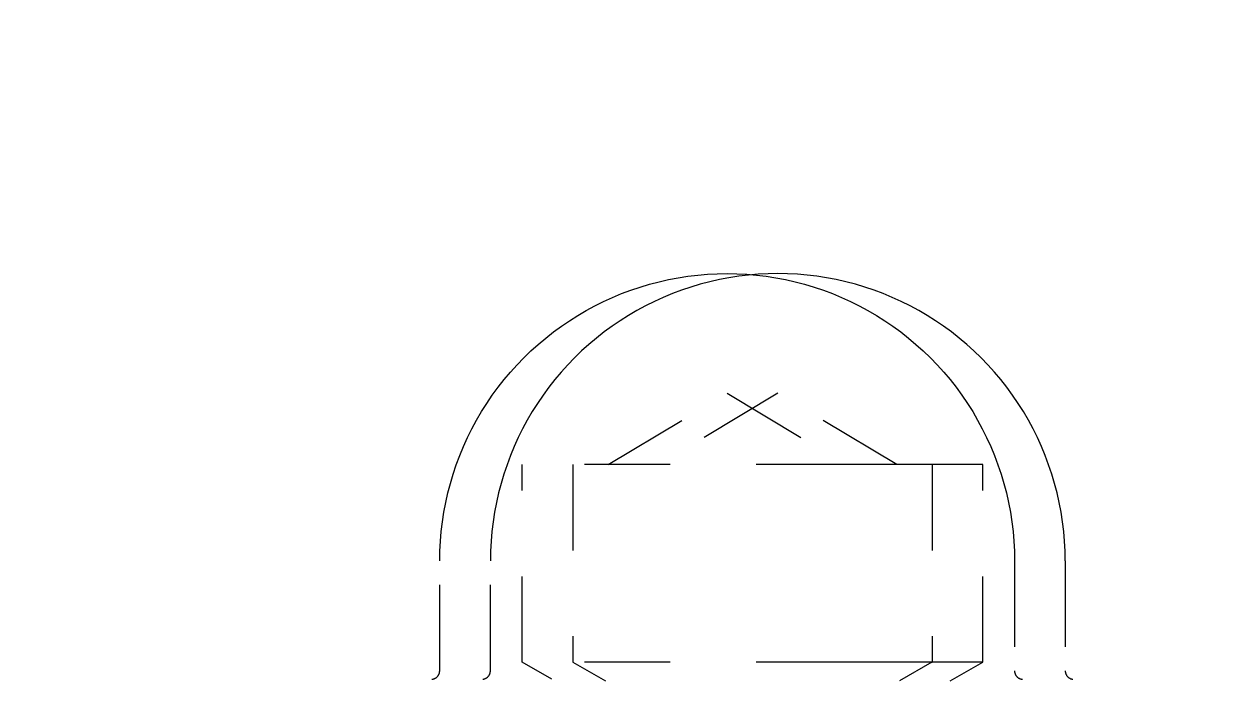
# Model space of a CAD drawing. Header units: inches. Extents: x -8 to 201, y -1 to 136.
# Drawn here: x 179.395 to 180.78, y 108.749 to 109.512 of the extents above; entities that cross this region are included whole.
import ezdxf

# ---------------------------------------------------------------- set-up
doc = ezdxf.new("R2010")
doc.units = ezdxf.units.IN
doc.linetypes.add('HIDDEN', pattern=[1.905, 1.27, -0.635])
doc.layers.add('ZANO_R_przerywana', color=250, linetype='HIDDEN', lineweight=0)
doc.layers.add('ZANO_W', color=1, linetype='Continuous', lineweight=0)
doc.styles.get("Standard").update_dxf_attribs({"font": 'arial.ttf'})
doc.dimstyles.new('amerykanie', dxfattribs={"dimtxt": 50, "dimasz": 50, "dimexe": 0.5, "dimexo": 0.5, "dimgap": 1, "dimtad": 1, "dimdec": 0, "dimzin": 0, "dimlunit": 5, "dimtxsty": 'Standard', "dimcen": 0.09, "dimclrd": 1, "dimclre": 1, "dimclrt": 1, "dimazin": 0, "dimtfac": 1, "dimtdec": 0, "dimtmove": 0, "dimatfit": 3, "dimfxl": 1, "dimtzin": 0, "dimarcsym": 1})

# ---------------------------------------------------------------- blocks, each defined once
blk = doc.blocks.new('*D476')
at = {"layer": 'ZANO_W', "color": 1, "lineweight": -2}
for p, q in [((180.8687, 125.6746), (185.5206, 125.6746)), ((185.0206, 124.6746), (185.0206, 108.9573)), ((182.2336, 107.9573), (185.5206, 107.9573))]:
    blk.add_line(p, q, dxfattribs=at)
at = {"layer": 'ZANO_W', "color": 1}
for points in [[(185.1872, 124.6746), (184.8539, 124.6746), (185.0206, 125.6746)], [(184.8539, 108.9573), (185.1872, 108.9573), (185.0206, 107.9573)]]:
    blk.add_solid(points, dxfattribs=at)
at = {"layer": 'ZANO_W', "color": 1, "insert": (183.6803, 116.816), "char_height": 1.625, "attachment_point": 5, "rotation": 90}
blk.add_mtext('17 11/16', dxfattribs=at)
blk = doc.blocks.new('*D477')
at = {"layer": 'ZANO_W', "color": 1, "lineweight": -2}
blk.add_arc((154.9429, 107.9573), 5.9376, 93.97094, 170.33898, dxfattribs=at)
at = {"layer": 'ZANO_W', "color": 1}
for points in [[(154.5292, 113.7141), (154.5342, 114.0474), (155.5316, 113.8657)], [(148.9234, 108.9678), (149.2555, 108.9397), (149.0053, 107.9573)]]:
    blk.add_solid(points, dxfattribs=at)
at = {"layer": 'ZANO_W', "color": 1, "insert": (150.0585, 113.3526), "char_height": 1.625, "attachment_point": 5, "rotation": 42.155}
blk.add_mtext("95%%d41'", dxfattribs=at)

msp = doc.modelspace()

# ---------------------------------------------------------------- linework, layer by layer
at = {"layer": 'ZANO_R_przerywana', "ltscale": 0.05}
for p, q in [((180.15666, 109.21629), (180.16795, 109.21803)), ((180.16795, 109.21803), (180.17929, 109.2194)), ((180.17929, 109.2194), (180.19068, 109.22037)), ((180.19068, 109.22037), (180.20209, 109.22096)), ((180.20209, 109.22096), (180.21352, 109.22115)), ((180.21352, 109.22115), (180.22494, 109.22096)), ((180.22701, 109.21803), (180.21571, 109.21629)), ((180.22494, 109.22096), (180.23636, 109.22037)), ((180.23835, 109.2194), (180.22701, 109.21803)), ((180.23636, 109.22037), (180.24774, 109.2194)), ((180.24974, 109.22037), (180.23835, 109.2194)), ((180.24774, 109.2194), (180.25909, 109.21803)), ((180.26115, 109.22096), (180.24974, 109.22037)), ((180.25909, 109.21803), (180.27038, 109.21629)), ((180.27258, 109.22115), (180.26115, 109.22096)), ((180.284, 109.22096), (180.27258, 109.22115)), ((180.29541, 109.22037), (180.284, 109.22096)), ((180.3068, 109.2194), (180.29541, 109.22037)), ((180.31815, 109.21803), (180.3068, 109.2194)), ((180.32944, 109.21629), (180.31815, 109.21803)), ((180.10145, 109.20183), (180.11228, 109.20547)), ((180.11228, 109.20547), (180.12323, 109.20874)), ((180.12323, 109.20874), (180.13428, 109.21164)), ((180.13428, 109.21164), (180.14543, 109.21415)), ((180.14543, 109.21415), (180.15666, 109.21629)), ((180.17134, 109.20547), (180.16051, 109.20183)), ((180.18229, 109.20874), (180.17134, 109.20547)), ((180.19334, 109.21164), (180.18229, 109.20874)), ((180.20449, 109.21415), (180.19334, 109.21164)), ((180.21571, 109.21629), (180.20449, 109.21415)), ((180.27038, 109.21629), (180.28161, 109.21415)), ((180.28161, 109.21415), (180.29275, 109.21164)), ((180.29275, 109.21164), (180.30381, 109.20874)), ((180.30381, 109.20874), (180.31476, 109.20547)), ((180.31476, 109.20547), (180.32559, 109.20183)), ((180.34067, 109.21415), (180.32944, 109.21629)), ((180.35181, 109.21164), (180.34067, 109.21415)), ((180.36287, 109.20874), (180.35181, 109.21164)), ((180.37382, 109.20547), (180.36287, 109.20874)), ((180.38465, 109.20183), (180.37382, 109.20547)), ((180.06979, 109.18871), (180.08019, 109.19345)), ((180.08019, 109.19345), (180.09075, 109.19782)), ((180.09075, 109.19782), (180.10145, 109.20183)), ((180.13925, 109.19345), (180.12885, 109.18871)), ((180.1498, 109.19782), (180.13925, 109.19345)), ((180.16051, 109.20183), (180.1498, 109.19782)), ((180.32559, 109.20183), (180.33629, 109.19782)), ((180.33629, 109.19782), (180.34685, 109.19345)), ((180.34685, 109.19345), (180.35725, 109.18871)), ((180.39535, 109.19782), (180.38465, 109.20183)), ((180.40591, 109.19345), (180.39535, 109.19782)), ((180.41631, 109.18871), (180.40591, 109.19345)), ((180.03963, 109.17243), (180.0495, 109.1782)), ((180.0495, 109.1782), (180.05955, 109.18363)), ((180.05955, 109.18363), (180.06979, 109.18871)), ((180.10856, 109.1782), (180.09869, 109.17243)), ((180.11861, 109.18363), (180.10856, 109.1782)), ((180.12885, 109.18871), (180.11861, 109.18363)), ((180.35725, 109.18871), (180.36748, 109.18363)), ((180.36748, 109.18363), (180.37754, 109.1782)), ((180.37754, 109.1782), (180.3874, 109.17243)), ((180.42654, 109.18363), (180.41631, 109.18871)), ((180.4366, 109.1782), (180.42654, 109.18363)), ((180.44646, 109.17243), (180.4366, 109.1782)), ((180.02053, 109.1599), (180.02997, 109.16633)), ((180.02997, 109.16633), (180.03963, 109.17243)), ((180.08903, 109.16633), (180.07958, 109.1599)), ((180.09869, 109.17243), (180.08903, 109.16633)), ((180.3874, 109.17243), (180.39706, 109.16633)), ((180.39706, 109.16633), (180.40651, 109.1599)), ((180.45612, 109.16633), (180.44646, 109.17243)), ((180.46557, 109.1599), (180.45612, 109.16633)), ((180.00232, 109.14609), (180.0113, 109.15315)), ((180.0113, 109.15315), (180.02053, 109.1599)), ((180.07036, 109.15315), (180.06138, 109.14609)), ((180.07958, 109.1599), (180.07036, 109.15315)), ((180.40651, 109.1599), (180.41573, 109.15315)), ((180.41573, 109.15315), (180.42472, 109.14609)), ((180.47479, 109.15315), (180.46557, 109.1599)), ((180.48378, 109.14609), (180.47479, 109.15315)), ((179.98509, 109.13107), (179.99358, 109.13873)), ((179.99358, 109.13873), (180.00232, 109.14609)), ((180.05264, 109.13873), (180.04415, 109.13107)), ((180.06138, 109.14609), (180.05264, 109.13873)), ((180.42472, 109.14609), (180.43346, 109.13873)), ((180.43346, 109.13873), (180.44194, 109.13107)), ((180.49252, 109.13873), (180.48378, 109.14609)), ((180.501, 109.13107), (180.49252, 109.13873)), ((179.96894, 109.11491), (179.97688, 109.12313)), ((179.97688, 109.12313), (179.98509, 109.13107)), ((180.03594, 109.12313), (180.02799, 109.11491)), ((180.04415, 109.13107), (180.03594, 109.12313)), ((180.44194, 109.13107), (180.45016, 109.12313)), ((180.45016, 109.12313), (180.4581, 109.11491)), ((180.50922, 109.12313), (180.501, 109.13107)), ((180.51716, 109.11491), (180.50922, 109.12313)), ((179.95392, 109.09769), (179.96128, 109.10643)), ((179.96128, 109.10643), (179.96894, 109.11491)), ((180.02034, 109.10643), (180.01298, 109.09769)), ((180.02799, 109.11491), (180.02034, 109.10643)), ((180.4581, 109.11491), (180.46576, 109.10643)), ((180.46576, 109.10643), (180.47312, 109.09769)), ((180.52481, 109.10643), (180.51716, 109.11491)), ((180.53218, 109.09769), (180.52481, 109.10643)), ((179.94686, 109.08871), (179.95392, 109.09769)), ((180.01298, 109.09769), (180.00592, 109.08871)), ((180.47312, 109.09769), (180.48018, 109.08871)), ((180.53924, 109.08871), (180.53218, 109.09769)), ((179.93368, 109.07004), (179.94011, 109.07948)), ((179.94011, 109.07948), (179.94686, 109.08871)), ((179.99917, 109.07948), (179.99274, 109.07004)), ((180.00592, 109.08871), (179.99917, 109.07948)), ((180.07503, 108.99874), (180.21352, 109.08195)), ((180.27258, 109.08195), (180.13403, 108.9987)), ((180.21352, 109.08195), (180.35201, 108.99874)), ((180.41112, 108.9987), (180.27258, 109.08195)), ((180.48018, 109.08871), (180.48693, 109.07948)), ((180.48693, 109.07948), (180.49336, 109.07004)), ((180.54598, 109.07948), (180.53924, 109.08871)), ((180.55241, 109.07004), (180.54598, 109.07948)), ((179.92758, 109.06038), (179.93368, 109.07004)), ((179.99274, 109.07004), (179.98664, 109.06038)), ((180.49336, 109.07004), (180.49946, 109.06038)), ((180.55852, 109.06038), (180.55241, 109.07004)), ((179.92181, 109.05051), (179.92758, 109.06038)), ((179.98664, 109.06038), (179.98087, 109.05051)), ((180.49946, 109.06038), (180.50523, 109.05051)), ((180.56429, 109.05051), (180.55852, 109.06038)), ((179.9113, 109.03022), (179.91638, 109.04046)), ((179.91638, 109.04046), (179.92181, 109.05051)), ((179.97544, 109.04046), (179.97035, 109.03022)), ((179.98087, 109.05051), (179.97544, 109.04046)), ((180.50523, 109.05051), (180.51066, 109.04046)), ((180.51066, 109.04046), (180.51574, 109.03022)), ((180.56972, 109.04046), (180.56429, 109.05051)), ((180.5748, 109.03022), (180.56972, 109.04046)), ((179.90656, 109.01982), (179.9113, 109.03022)), ((179.97035, 109.03022), (179.96562, 109.01982)), ((180.51574, 109.03022), (180.52047, 109.01982)), ((180.57953, 109.01982), (180.5748, 109.03022)), ((179.89818, 108.99856), (179.90219, 109.00926)), ((179.90219, 109.00926), (179.90656, 109.01982)), ((179.96125, 109.00926), (179.95724, 108.99856)), ((179.96562, 109.01982), (179.96125, 109.00926)), ((180.52047, 109.01982), (180.52485, 109.00926)), ((180.52485, 109.00926), (180.52886, 108.99856)), ((180.5839, 109.00926), (180.57953, 109.01982)), ((180.58791, 108.99856), (180.5839, 109.00926)), ((179.89454, 108.98773), (179.89818, 108.99856)), ((179.95724, 108.99856), (179.9536, 108.98773)), ((179.97493, 108.76854), (179.97493, 108.9987)), ((180.34736, 108.9987), (179.97496, 108.9987)), ((180.03398, 108.9987), (180.03398, 108.76854)), ((180.42313, 108.9987), (180.34736, 108.9987)), ((180.44518, 108.9987), (180.42313, 108.9987)), ((180.45061, 108.9987), (180.44518, 108.9987)), ((180.45184, 108.9987), (180.45061, 108.9987)), ((180.45208, 108.9987), (180.45184, 108.9987)), ((180.51117, 108.9987), (180.45208, 108.9987)), ((180.45208, 108.9987), (180.45211, 108.9987)), ((180.45211, 108.9987), (180.45208, 108.9987)), ((180.45211, 108.9987), (180.45211, 108.76854)), ((180.45211, 108.9987), (180.45211, 108.9987)), ((180.45211, 108.9987), (180.45211, 108.9987)), ((180.51117, 108.76854), (180.51117, 108.9987)), ((180.52886, 108.99856), (180.5325, 108.98773)), ((180.59156, 108.98773), (180.58791, 108.99856)), ((179.89127, 108.97678), (179.89454, 108.98773)), ((179.9536, 108.98773), (179.95033, 108.97678)), ((180.5325, 108.98773), (180.53577, 108.97678)), ((180.59483, 108.97678), (180.59156, 108.98773)), ((179.88837, 108.96573), (179.89127, 108.97678)), ((179.95033, 108.97678), (179.94743, 108.96573)), ((180.53577, 108.97678), (180.53866, 108.96573)), ((180.59772, 108.96573), (180.59483, 108.97678)), ((179.88372, 108.94335), (179.88586, 108.95458)), ((179.88586, 108.95458), (179.88837, 108.96573)), ((179.94492, 108.95458), (179.94278, 108.94335)), ((179.94743, 108.96573), (179.94492, 108.95458)), ((180.53866, 108.96573), (180.54118, 108.95458)), ((180.54118, 108.95458), (180.54331, 108.94335)), ((180.60024, 108.95458), (180.59772, 108.96573)), ((180.60237, 108.94335), (180.60024, 108.95458)), ((179.88198, 108.93206), (179.88372, 108.94335)), ((179.94278, 108.94335), (179.94103, 108.93206)), ((180.54331, 108.94335), (180.54506, 108.93206)), ((180.60412, 108.93206), (180.60237, 108.94335)), ((179.88061, 108.92071), (179.88198, 108.93206)), ((179.94103, 108.93206), (179.93967, 108.92071)), ((180.54506, 108.93206), (180.54642, 108.92071)), ((180.60548, 108.92071), (180.60412, 108.93206)), ((179.87964, 108.90933), (179.88061, 108.92071)), ((179.93967, 108.92071), (179.9387, 108.90933)), ((180.54642, 108.92071), (180.5474, 108.90933)), ((180.60646, 108.90933), (180.60548, 108.92071)), ((179.87905, 108.89792), (179.87964, 108.90933)), ((179.9387, 108.90933), (179.93811, 108.89792)), ((180.5474, 108.90933), (180.54798, 108.89792)), ((180.60704, 108.89792), (180.60646, 108.90933)), ((179.87886, 108.88649), (179.87905, 108.89792)), ((179.87886, 108.75853), (179.87886, 108.88649)), ((179.93811, 108.89792), (179.93792, 108.88649)), ((179.93792, 108.75853), (179.93792, 108.88649)), ((180.54798, 108.89792), (180.54818, 108.88649)), ((180.54818, 108.88649), (180.54818, 108.75853)), ((180.60724, 108.88649), (180.60704, 108.89792)), ((180.60724, 108.88649), (180.60724, 108.75853)), ((180.00933, 108.74868), (179.97495, 108.76853)), ((180.34736, 108.76854), (179.97496, 108.76854)), ((180.03403, 108.76852), (180.07178, 108.74672)), ((180.42313, 108.76854), (180.34736, 108.76854)), ((180.45209, 108.76853), (180.41432, 108.74672)), ((180.44518, 108.76854), (180.42313, 108.76854)), ((180.45061, 108.76854), (180.44518, 108.76854)), ((180.45184, 108.76854), (180.45061, 108.76854)), ((180.45208, 108.76854), (180.45184, 108.76854)), ((180.51117, 108.76854), (180.45208, 108.76854)), ((180.45208, 108.76854), (180.45211, 108.76854)), ((180.45211, 108.76854), (180.45208, 108.76854)), ((180.45211, 108.76854), (180.45211, 108.76854)), ((180.45211, 108.76854), (180.45211, 108.76854)), ((180.47337, 108.74672), (180.51113, 108.76852)), ((179.86953, 108.74872), (179.86987, 108.74874)), ((179.86987, 108.74874), (179.87021, 108.74878)), ((179.87021, 108.74878), (179.87054, 108.74882)), ((179.87054, 108.74882), (179.87088, 108.74888)), ((179.87088, 108.74888), (179.87121, 108.74895)), ((179.87121, 108.74895), (179.87154, 108.74903)), ((179.87154, 108.74903), (179.87187, 108.74912)), ((179.87187, 108.74912), (179.87219, 108.74923)), ((179.87219, 108.74923), (179.87251, 108.74934)), ((179.87251, 108.74934), (179.87283, 108.74947)), ((179.87283, 108.74947), (179.87314, 108.7496)), ((179.87314, 108.7496), (179.87344, 108.74975)), ((179.87344, 108.74975), (179.87374, 108.74991)), ((179.87374, 108.74991), (179.87404, 108.75007)), ((179.87404, 108.75007), (179.87433, 108.75025)), ((179.87433, 108.75025), (179.87461, 108.75044)), ((179.87461, 108.75044), (179.87489, 108.75064)), ((179.87489, 108.75064), (179.87516, 108.75084)), ((179.87516, 108.75084), (179.87542, 108.75106)), ((179.87542, 108.75106), (179.87567, 108.75128)), ((179.87567, 108.75128), (179.87592, 108.75152)), ((179.87592, 108.75152), (179.87616, 108.75176)), ((179.87616, 108.75176), (179.87639, 108.75201)), ((179.87639, 108.75201), (179.87661, 108.75227)), ((179.87661, 108.75227), (179.87682, 108.75253)), ((179.87682, 108.75253), (179.87702, 108.75281)), ((179.87702, 108.75281), (179.87722, 108.75309)), ((179.87722, 108.75309), (179.8774, 108.75337)), ((179.8774, 108.75337), (179.87757, 108.75366)), ((179.87757, 108.75366), (179.87773, 108.75396)), ((179.87773, 108.75396), (179.87789, 108.75426)), ((179.87789, 108.75426), (179.87803, 108.75457)), ((179.87803, 108.75457), (179.87816, 108.75489)), ((179.87816, 108.75489), (179.87828, 108.7552)), ((179.87828, 108.7552), (179.87839, 108.75553)), ((179.87839, 108.75553), (179.87849, 108.75585)), ((179.87849, 108.75585), (179.87857, 108.75618)), ((179.87857, 108.75618), (179.87865, 108.75651)), ((179.87865, 108.75651), (179.87871, 108.75684)), ((179.87871, 108.75684), (179.87877, 108.75718)), ((179.87877, 108.75718), (179.87881, 108.75752)), ((179.87881, 108.75752), (179.87884, 108.75785)), ((179.87884, 108.75785), (179.87885, 108.75819)), ((179.87885, 108.75819), (179.87886, 108.75853)), ((179.92896, 108.74873), (179.92929, 108.74877)), ((179.92929, 108.74877), (179.92963, 108.74881)), ((179.92963, 108.74881), (179.92996, 108.74887)), ((179.92996, 108.74887), (179.93029, 108.74894)), ((179.93029, 108.74894), (179.93062, 108.74903)), ((179.93062, 108.74903), (179.93095, 108.74912)), ((179.93095, 108.74912), (179.93127, 108.74922)), ((179.93127, 108.74922), (179.93159, 108.74934)), ((179.93159, 108.74934), (179.9319, 108.74947)), ((179.9319, 108.74947), (179.93221, 108.7496)), ((179.93221, 108.7496), (179.93252, 108.74975)), ((179.93252, 108.74975), (179.93282, 108.74991)), ((179.93282, 108.74991), (179.93311, 108.75008)), ((179.93311, 108.75008), (179.9334, 108.75026)), ((179.9334, 108.75026), (179.93368, 108.75044)), ((179.93368, 108.75044), (179.93396, 108.75064)), ((179.93396, 108.75064), (179.93423, 108.75085)), ((179.93423, 108.75085), (179.93449, 108.75107)), ((179.93449, 108.75107), (179.93474, 108.75129)), ((179.93474, 108.75129), (179.93499, 108.75153)), ((179.93499, 108.75153), (179.93522, 108.75177)), ((179.93522, 108.75177), (179.93545, 108.75202)), ((179.93545, 108.75202), (179.93567, 108.75228)), ((179.93567, 108.75228), (179.93588, 108.75254)), ((179.93588, 108.75254), (179.93608, 108.75281)), ((179.93608, 108.75281), (179.93628, 108.75309)), ((179.93628, 108.75309), (179.93646, 108.75338)), ((179.93646, 108.75338), (179.93663, 108.75367)), ((179.93663, 108.75367), (179.93679, 108.75397)), ((179.93679, 108.75397), (179.93695, 108.75427)), ((179.93695, 108.75427), (179.93709, 108.75458)), ((179.93709, 108.75458), (179.93722, 108.75489)), ((179.93722, 108.75489), (179.93734, 108.75521)), ((179.93734, 108.75521), (179.93745, 108.75553)), ((179.93745, 108.75553), (179.93754, 108.75585)), ((179.93754, 108.75585), (179.93763, 108.75618)), ((179.93763, 108.75618), (179.93771, 108.75651)), ((179.93771, 108.75651), (179.93777, 108.75685)), ((179.93777, 108.75685), (179.93782, 108.75718)), ((179.93782, 108.75718), (179.93786, 108.75752)), ((179.93786, 108.75752), (179.93789, 108.75785)), ((179.93789, 108.75785), (179.93791, 108.75819)), ((179.93791, 108.75819), (179.93792, 108.75853)), ((180.54818, 108.75853), (180.54818, 108.75819)), ((180.54818, 108.75819), (180.5482, 108.75785)), ((180.5482, 108.75785), (180.54823, 108.75752)), ((180.54823, 108.75752), (180.54827, 108.75718)), ((180.54827, 108.75718), (180.54832, 108.75684)), ((180.54832, 108.75684), (180.54839, 108.75651)), ((180.54839, 108.75651), (180.54846, 108.75618)), ((180.54846, 108.75618), (180.54855, 108.75585)), ((180.54855, 108.75585), (180.54865, 108.75553)), ((180.54865, 108.75553), (180.54876, 108.7552)), ((180.54876, 108.7552), (180.54888, 108.75489)), ((180.54888, 108.75489), (180.54901, 108.75457)), ((180.54901, 108.75457), (180.54915, 108.75426)), ((180.54915, 108.75426), (180.5493, 108.75396)), ((180.5493, 108.75396), (180.54947, 108.75366)), ((180.54947, 108.75366), (180.54964, 108.75337)), ((180.54964, 108.75337), (180.54982, 108.75309)), ((180.54982, 108.75309), (180.55001, 108.75281)), ((180.55001, 108.75281), (180.55022, 108.75253)), ((180.55022, 108.75253), (180.55043, 108.75227)), ((180.55043, 108.75227), (180.55065, 108.75201)), ((180.55065, 108.75201), (180.55088, 108.75176)), ((180.55088, 108.75176), (180.55112, 108.75152)), ((180.55112, 108.75152), (180.55136, 108.75128)), ((180.55136, 108.75128), (180.55162, 108.75106)), ((180.55162, 108.75106), (180.55188, 108.75084)), ((180.55188, 108.75084), (180.55215, 108.75064)), ((180.55215, 108.75064), (180.55243, 108.75044)), ((180.55243, 108.75044), (180.55271, 108.75025)), ((180.55271, 108.75025), (180.553, 108.75007)), ((180.553, 108.75007), (180.55329, 108.74991)), ((180.55329, 108.74991), (180.55359, 108.74975)), ((180.55359, 108.74975), (180.5539, 108.7496)), ((180.5539, 108.7496), (180.55421, 108.74947)), ((180.55421, 108.74947), (180.55453, 108.74934)), ((180.55453, 108.74934), (180.55485, 108.74923)), ((180.55485, 108.74923), (180.55517, 108.74912)), ((180.55517, 108.74912), (180.5555, 108.74903)), ((180.5555, 108.74903), (180.55583, 108.74895)), ((180.55583, 108.74895), (180.55616, 108.74888)), ((180.55616, 108.74888), (180.55649, 108.74882)), ((180.55649, 108.74882), (180.55683, 108.74878)), ((180.55683, 108.74878), (180.55717, 108.74874)), ((180.55717, 108.74874), (180.55751, 108.74872)), ((180.60724, 108.75853), (180.60724, 108.75819)), ((180.60724, 108.75819), (180.60726, 108.75785)), ((180.60726, 108.75785), (180.60729, 108.75752)), ((180.60729, 108.75752), (180.60733, 108.75718)), ((180.60733, 108.75718), (180.60738, 108.75685)), ((180.60738, 108.75685), (180.60745, 108.75651)), ((180.60745, 108.75651), (180.60752, 108.75618)), ((180.60752, 108.75618), (180.60761, 108.75585)), ((180.60761, 108.75585), (180.60771, 108.75553)), ((180.60771, 108.75553), (180.60782, 108.75521)), ((180.60782, 108.75521), (180.60794, 108.75489)), ((180.60794, 108.75489), (180.60807, 108.75458)), ((180.60807, 108.75458), (180.60821, 108.75427)), ((180.60821, 108.75427), (180.60836, 108.75397)), ((180.60836, 108.75397), (180.60852, 108.75367)), ((180.60852, 108.75367), (180.60869, 108.75338)), ((180.60869, 108.75338), (180.60888, 108.75309)), ((180.60888, 108.75309), (180.60907, 108.75281)), ((180.60907, 108.75281), (180.60927, 108.75254)), ((180.60927, 108.75254), (180.60948, 108.75228)), ((180.60948, 108.75228), (180.6097, 108.75202)), ((180.6097, 108.75202), (180.60993, 108.75177)), ((180.60993, 108.75177), (180.61017, 108.75153)), ((180.61017, 108.75153), (180.61041, 108.75129)), ((180.61041, 108.75129), (180.61067, 108.75107)), ((180.61067, 108.75107), (180.61093, 108.75085)), ((180.61093, 108.75085), (180.6112, 108.75064)), ((180.6112, 108.75064), (180.61147, 108.75044)), ((180.61147, 108.75044), (180.61175, 108.75026)), ((180.61175, 108.75026), (180.61204, 108.75008)), ((180.61204, 108.75008), (180.61233, 108.74991)), ((180.61233, 108.74991), (180.61263, 108.74975)), ((180.61263, 108.74975), (180.61294, 108.7496)), ((180.61294, 108.7496), (180.61325, 108.74947)), ((180.61325, 108.74947), (180.61356, 108.74934)), ((180.61356, 108.74934), (180.61388, 108.74922)), ((180.61388, 108.74922), (180.6142, 108.74912)), ((180.6142, 108.74912), (180.61453, 108.74903)), ((180.61453, 108.74903), (180.61486, 108.74894)), ((180.61486, 108.74894), (180.61519, 108.74887)), ((180.61519, 108.74887), (180.61552, 108.74881)), ((180.61552, 108.74881), (180.61586, 108.74877)), ((180.61586, 108.74877), (180.6162, 108.74873))]:
    msp.add_line(p, q, dxfattribs=at)

# ---------------------------------------------------------------- dimensions: what is measured, and where the dimension line sits
at = {"layer": 'ZANO_W'}
dim = msp.add_linear_dim(base=(185.02055, 107.95732), p1=(180.36865, 125.67464), p2=(181.73362, 107.95732), angle=90, dimstyle='amerykanie', override={"dimtxt": 1.625, "dimasz": 1, "dimgap": 0.5, "dimdec": 4, "dimaunit": 1, "dimadec": 1, "dimtdec": 4, "dimtmove": 1, "dimfrac": 2}, dxfattribs=at)
dim.commit()
dim.dimension.update_dxf_attribs({"geometry": '*D476', "text_midpoint": (183.68034, 116.81598)})
dim = msp.add_angular_dim_2l(base=(152.32078, 113.28462), line1=((-3.00331, 107.95732), (188.98537, 107.95732)), line2=((154.94549, 107.98326), (156.67065, 125.29747)), dimstyle='amerykanie', override={"dimtxt": 1.625, "dimasz": 1, "dimgap": 0.5, "dimdec": 4, "dimaunit": 1, "dimadec": 1, "dimtdec": 4, "dimtmove": 1, "dimfrac": 2}, dxfattribs=at)
dim.commit()
dim.dimension.update_dxf_attribs({"geometry": '*D477', "text_midpoint": (150.05845, 113.35263)})

doc.saveas('drawing.dxf')
